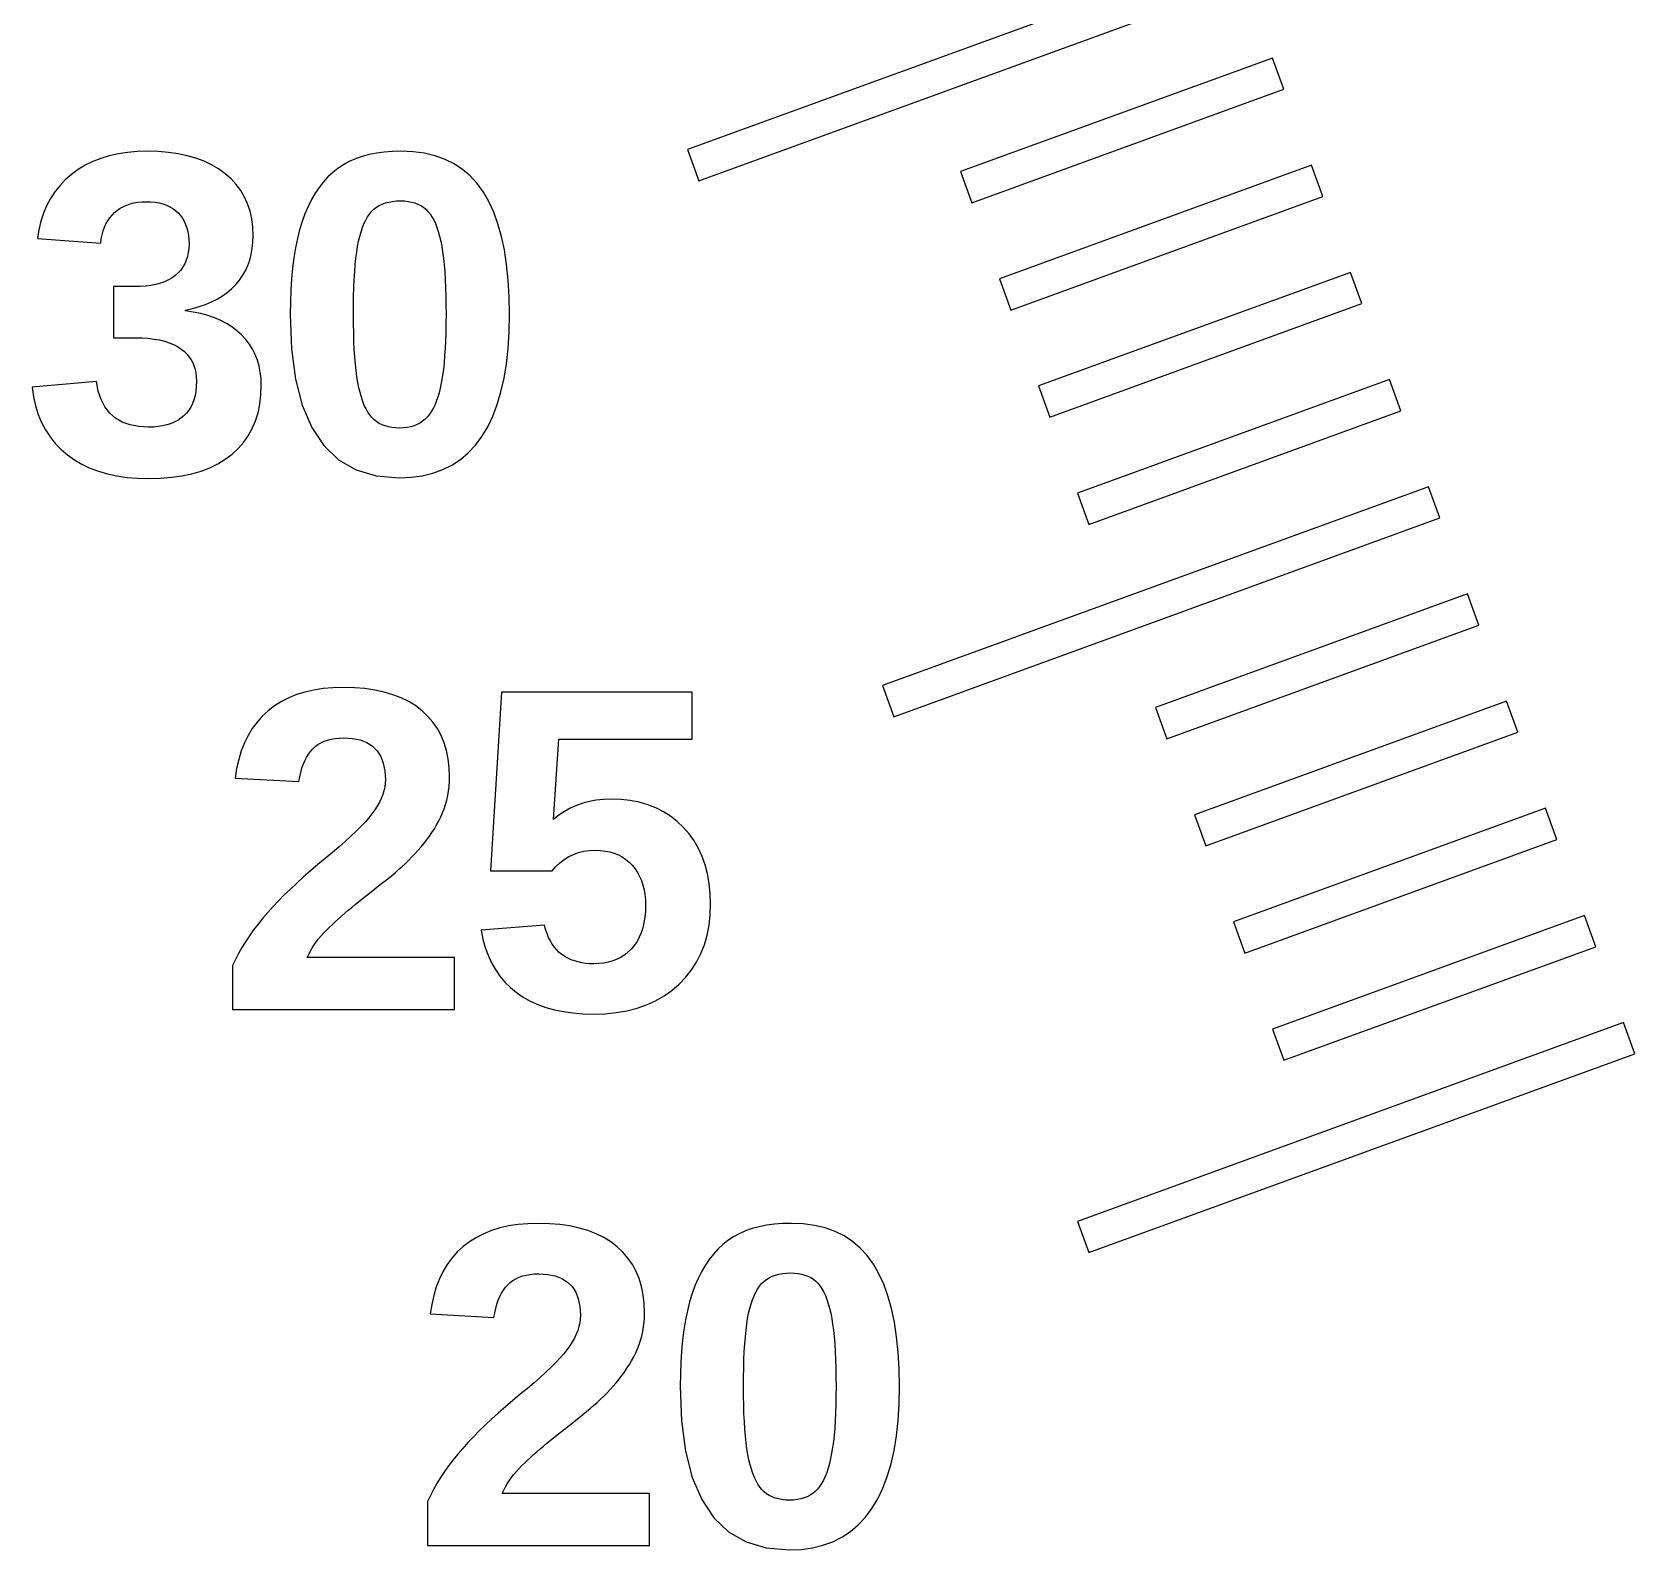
# Model space of a CAD drawing. Header units: metres. Extents: x 13 to 117, y 10 to 117.
# Drawn here: x 35.8 to 55.11, y 59.45 to 77.73 of the extents above; entities that cross this region are included whole.
import ezdxf

# ---------------------------------------------------------------- set-up
doc = ezdxf.new("R2010")
doc.units = ezdxf.units.M

msp = doc.modelspace()

# ---------------------------------------------------------------- linework, layer by layer
for p, q in [((50.2724, 78.7095), (43.6945, 76.3153)), ((43.8313, 75.9395), (50.4092, 78.3336)), ((50.7422, 77.4186), (46.9835, 76.0505)), ((50.879, 77.0427), (50.7422, 77.4186)), ((47.1203, 75.6746), (50.879, 77.0427)), ((36.9474, 76.2818), (36.8353, 76.2646)), ((37.0649, 76.2922), (36.9474, 76.2818)), ((37.1876, 76.2956), (37.0649, 76.2922)), ((37.3176, 76.2923), (37.1876, 76.2956)), ((37.4411, 76.2823), (37.3176, 76.2923)), ((37.5582, 76.2656), (37.4411, 76.2823)), ((39.9487, 76.2727), (39.8598, 76.2549)), ((40.0422, 76.2854), (39.9487, 76.2727)), ((40.1403, 76.2931), (40.0422, 76.2854)), ((40.2429, 76.2956), (40.1403, 76.2931)), ((40.3891, 76.2896), (40.2429, 76.2956)), ((40.5263, 76.2714), (40.3891, 76.2896)), ((40.6546, 76.2411), (40.5263, 76.2714)), ((43.6945, 76.3153), (43.8313, 75.9395)), ((36.4396, 76.1266), (36.3539, 76.0748)), ((36.5306, 76.1714), (36.4396, 76.1266)), ((36.6268, 76.2094), (36.5306, 76.1714)), ((36.7284, 76.2404), (36.6268, 76.2094)), ((36.8353, 76.2646), (36.7284, 76.2404)), ((37.6687, 76.2423), (37.5582, 76.2656)), ((37.7729, 76.2123), (37.6687, 76.2423)), ((37.8705, 76.1756), (37.7729, 76.2123)), ((37.9617, 76.1323), (37.8705, 76.1756)), ((38.0465, 76.0823), (37.9617, 76.1323)), ((38.1247, 76.0257), (38.0465, 76.0823)), ((39.4834, 76.0894), (39.4212, 76.0408)), ((39.5495, 76.1327), (39.4834, 76.0894)), ((39.6203, 76.1709), (39.5495, 76.1327)), ((39.6955, 76.204), (39.6203, 76.1709)), ((39.7754, 76.232), (39.6955, 76.204)), ((39.8598, 76.2549), (39.7754, 76.232)), ((40.7739, 76.1986), (40.6546, 76.2411)), ((40.8842, 76.1441), (40.7739, 76.1986)), ((40.9855, 76.0774), (40.8842, 76.1441)), ((41.0779, 75.9986), (40.9855, 76.0774)), ((51.2121, 76.1277), (47.4533, 74.7596)), ((51.3489, 75.7518), (51.2121, 76.1277)), ((36.1993, 75.9515), (36.1323, 75.8815)), ((36.2735, 76.0162), (36.1993, 75.9515)), ((36.3539, 76.0748), (36.2735, 76.0162)), ((38.1956, 75.9632), (38.1247, 76.0257)), ((38.2582, 75.8955), (38.1956, 75.9632)), ((38.3124, 75.8227), (38.2582, 75.8955)), ((39.3077, 75.9267), (39.2562, 75.8612)), ((39.3627, 75.9866), (39.3077, 75.9267)), ((39.4212, 76.0408), (39.3627, 75.9866)), ((41.1612, 75.9077), (41.0779, 75.9986)), ((41.2356, 75.8047), (41.1612, 75.9077)), ((46.9835, 76.0505), (47.1203, 75.6746)), ((36.0198, 75.7256), (35.9743, 75.6397)), ((36.0725, 75.8062), (36.0198, 75.7256)), ((36.1323, 75.8815), (36.0725, 75.8062)), ((38.3582, 75.7448), (38.3124, 75.8227)), ((38.3958, 75.6618), (38.3582, 75.7448)), ((39.1639, 75.7133), (39.1231, 75.6309)), ((39.2083, 75.7901), (39.1639, 75.7133)), ((39.2562, 75.8612), (39.2083, 75.7901)), ((40.0962, 75.6845), (40.1405, 75.6925)), ((40.1405, 75.6925), (40.1876, 75.6973)), ((40.1876, 75.6973), (40.2374, 75.6989)), ((40.2374, 75.6989), (40.2844, 75.6973)), ((40.2844, 75.6973), (40.3288, 75.6926)), ((40.3288, 75.6926), (40.3707, 75.6847)), ((41.3017, 75.6895), (41.2356, 75.8047)), ((47.5901, 74.3837), (51.3489, 75.7518)), ((35.9359, 75.5485), (35.9048, 75.452)), ((35.9743, 75.6397), (35.9359, 75.5485)), ((36.7345, 75.4946), (36.7622, 75.5275)), ((36.7622, 75.5275), (36.7929, 75.5578)), ((36.7929, 75.5578), (36.8263, 75.5851)), ((36.8263, 75.5851), (36.8619, 75.6093)), ((36.8619, 75.6093), (36.8998, 75.6302)), ((36.8998, 75.6302), (36.9399, 75.6478)), ((36.9399, 75.6478), (36.9822, 75.6623)), ((36.9822, 75.6623), (37.0268, 75.6735)), ((37.0268, 75.6735), (37.0736, 75.6816)), ((37.0736, 75.6816), (37.1227, 75.6864)), ((37.1227, 75.6864), (37.174, 75.688)), ((37.174, 75.688), (37.2286, 75.6864)), ((37.2286, 75.6864), (37.2802, 75.6814)), ((37.2802, 75.6814), (37.3288, 75.6731)), ((37.3288, 75.6731), (37.3744, 75.6615)), ((37.3744, 75.6615), (37.4171, 75.6466)), ((37.4171, 75.6466), (37.4567, 75.6283)), ((37.4567, 75.6283), (37.4934, 75.6068)), ((37.4934, 75.6068), (37.5271, 75.5819)), ((37.5271, 75.5819), (37.5579, 75.5537)), ((37.5579, 75.5537), (37.5855, 75.5226)), ((37.5855, 75.5226), (37.6098, 75.489)), ((38.425, 75.5736), (38.3958, 75.6618)), ((38.4458, 75.4803), (38.425, 75.5736)), ((39.0858, 75.5429), (39.0521, 75.4493)), ((39.1231, 75.6309), (39.0858, 75.5429)), ((39.8177, 75.466), (39.8398, 75.5047)), ((39.8398, 75.5047), (39.8635, 75.5394)), ((39.8635, 75.5394), (39.8889, 75.57)), ((39.8889, 75.57), (39.9165, 75.597)), ((39.9165, 75.597), (39.9469, 75.6209)), ((39.9469, 75.6209), (39.9801, 75.6416)), ((39.9801, 75.6416), (40.016, 75.6591)), ((40.016, 75.6591), (40.0547, 75.6734)), ((40.0547, 75.6734), (40.0962, 75.6845)), ((40.3707, 75.6847), (40.41, 75.6737)), ((40.41, 75.6737), (40.4467, 75.6595)), ((40.4467, 75.6595), (40.481, 75.6422)), ((40.481, 75.6422), (40.5126, 75.6217)), ((40.5126, 75.6217), (40.5418, 75.5981)), ((40.5418, 75.5981), (40.5684, 75.5714)), ((40.5684, 75.5714), (40.5929, 75.541)), ((40.5929, 75.541), (40.6159, 75.5065)), ((40.6159, 75.5065), (40.6374, 75.468)), ((41.36, 75.5621), (41.3017, 75.6895)), ((41.4104, 75.4225), (41.36, 75.5621)), ((35.8808, 75.3502), (35.8639, 75.2432)), ((35.9048, 75.452), (35.8808, 75.3502)), ((36.6418, 75.2896), (36.6543, 75.336)), ((36.6543, 75.336), (36.6698, 75.3797)), ((36.6698, 75.3797), (36.6883, 75.4206)), ((36.6883, 75.4206), (36.7099, 75.459)), ((36.7099, 75.459), (36.7345, 75.4946)), ((37.6098, 75.489), (37.631, 75.4529)), ((37.631, 75.4529), (37.6488, 75.4143)), ((37.6488, 75.4143), (37.6635, 75.3732)), ((37.6635, 75.3732), (37.6748, 75.3295)), ((37.6748, 75.3295), (37.6829, 75.2833)), ((38.4583, 75.3819), (38.4458, 75.4803)), ((38.4625, 75.2784), (38.4583, 75.3819)), ((39.0219, 75.3497), (38.9953, 75.2439)), ((39.0521, 75.4493), (39.0219, 75.3497)), ((39.7464, 75.2711), (39.7617, 75.3259)), ((39.7617, 75.3259), (39.7787, 75.3766)), ((39.7787, 75.3766), (39.7974, 75.4233)), ((39.7974, 75.4233), (39.8177, 75.466)), ((40.6374, 75.468), (40.6573, 75.4254)), ((40.6573, 75.4254), (40.6757, 75.3787)), ((40.6757, 75.3787), (40.6925, 75.3279)), ((40.6925, 75.3279), (40.7078, 75.273)), ((41.4532, 75.2707), (41.4104, 75.4225)), ((35.8639, 75.2432), (36.6261, 75.1889)), ((36.6261, 75.1889), (36.6325, 75.2406)), ((36.6325, 75.2406), (36.6418, 75.2896)), ((37.6874, 75.1295), (37.6813, 75.0783)), ((37.6829, 75.2833), (37.6878, 75.2347)), ((37.6894, 75.1835), (37.6874, 75.1295)), ((37.6878, 75.2347), (37.6894, 75.1835)), ((38.4391, 75.0539), (38.4521, 75.1256)), ((38.4521, 75.1256), (38.4599, 75.2004)), ((38.4599, 75.2004), (38.4625, 75.2784)), ((38.9722, 75.1319), (38.9527, 75.0137)), ((38.9953, 75.2439), (38.9722, 75.1319)), ((39.7102, 75.0818), (39.7207, 75.1496)), ((39.7207, 75.1496), (39.7327, 75.2124)), ((39.7327, 75.2124), (39.7464, 75.2711)), ((40.7078, 75.273), (40.7216, 75.214)), ((40.7216, 75.214), (40.7338, 75.1509)), ((40.7338, 75.1509), (40.7446, 75.0829)), ((41.4881, 75.1068), (41.4532, 75.2707)), ((37.6384, 74.9418), (37.6159, 74.902)), ((37.6567, 74.9844), (37.6384, 74.9418)), ((37.6711, 75.0299), (37.6567, 74.9844)), ((37.6813, 75.0783), (37.6711, 75.0299)), ((38.369, 74.8577), (38.3976, 74.92)), ((38.3976, 74.92), (38.4209, 74.9853)), ((38.4209, 74.9853), (38.4391, 75.0539)), ((38.9527, 75.0137), (38.9367, 74.8892)), ((39.686, 74.8435), (39.6928, 74.9288)), ((39.6928, 74.9288), (39.7009, 75.0083)), ((39.7009, 75.0083), (39.7102, 75.0818)), ((40.7446, 75.0829), (40.7542, 75.0091)), ((40.7542, 75.0091), (40.7624, 74.9294)), ((40.7624, 74.9294), (40.7694, 74.8439)), ((41.5153, 74.9306), (41.4881, 75.1068)), ((41.5347, 74.7423), (41.5153, 74.9306)), ((37.4424, 74.7466), (37.3955, 74.7251)), ((37.4852, 74.7715), (37.4424, 74.7466)), ((37.5239, 74.7997), (37.4852, 74.7715)), ((37.5587, 74.8309), (37.5239, 74.7997)), ((37.5893, 74.865), (37.5587, 74.8309)), ((37.6159, 74.902), (37.5893, 74.865)), ((38.2522, 74.6898), (38.2964, 74.7426)), ((38.2964, 74.7426), (38.3353, 74.7986)), ((38.3353, 74.7986), (38.369, 74.8577)), ((38.9243, 74.7585), (38.9154, 74.6216)), ((38.9367, 74.8892), (38.9243, 74.7585)), ((39.6761, 74.6553), (39.6804, 74.7523)), ((39.6804, 74.7523), (39.686, 74.8435)), ((40.7694, 74.8439), (40.7752, 74.7526)), ((40.7752, 74.7526), (40.7796, 74.6555)), ((41.5464, 74.5418), (41.5347, 74.7423)), ((47.4533, 74.7596), (47.5901, 74.3837)), ((51.6819, 74.8368), (47.9232, 73.4687)), ((51.8187, 74.4609), (51.6819, 74.8368)), ((37.0303, 74.6654), (36.7807, 74.6654)), ((36.7807, 74.6654), (36.7807, 74.0497)), ((37.1012, 74.6671), (37.0303, 74.6654)), ((37.1681, 74.6721), (37.1012, 74.6671)), ((37.231, 74.6803), (37.1681, 74.6721)), ((37.2899, 74.6919), (37.231, 74.6803)), ((37.3447, 74.7068), (37.2899, 74.6919)), ((37.3955, 74.7251), (37.3447, 74.7068)), ((38.0287, 74.5154), (38.0915, 74.5533)), ((38.0915, 74.5533), (38.1496, 74.595)), ((38.1496, 74.595), (38.2032, 74.6405)), ((38.2032, 74.6405), (38.2522, 74.6898)), ((38.9154, 74.6216), (38.9101, 74.4784)), ((39.6711, 74.4437), (39.673, 74.5524)), ((39.673, 74.5524), (39.6761, 74.6553)), ((40.7796, 74.6555), (40.7828, 74.5525)), ((40.7828, 74.5525), (40.7847, 74.4437)), ((41.5503, 74.3291), (41.5464, 74.5418)), ((37.646, 74.3833), (37.7318, 74.4021)), ((37.646, 74.3725), (37.646, 74.3833)), ((37.7412, 74.3587), (37.646, 74.3725)), ((37.7318, 74.4021), (37.8129, 74.4247)), ((37.8313, 74.3404), (37.7412, 74.3587)), ((37.8129, 74.4247), (37.8894, 74.4511)), ((37.9165, 74.3174), (37.8313, 74.3404)), ((37.8894, 74.4511), (37.9613, 74.4814)), ((37.9613, 74.4814), (38.0287, 74.5154)), ((38.9101, 74.4784), (38.9083, 74.3291)), ((39.6705, 74.3291), (39.6711, 74.4437)), ((40.7847, 74.4437), (40.7854, 74.3291)), ((48.06, 73.0928), (51.8187, 74.4609)), ((37.9967, 74.2899), (37.9165, 74.3174)), ((38.0719, 74.2578), (37.9967, 74.2899)), ((38.1421, 74.2211), (38.0719, 74.2578)), ((38.2073, 74.1799), (38.1421, 74.2211)), ((38.2675, 74.134), (38.2073, 74.1799)), ((38.9083, 74.3291), (38.9245, 73.9164)), ((39.6712, 74.2156), (39.6705, 74.3291)), ((39.6731, 74.1077), (39.6712, 74.2156)), ((40.7847, 74.219), (40.7827, 74.1141)), ((40.7854, 74.3291), (40.7847, 74.219)), ((41.5462, 74.1197), (41.5503, 74.3291)), ((36.7807, 74.0497), (37.0466, 74.0497)), ((37.0466, 74.0497), (37.1251, 74.048)), ((37.1251, 74.048), (37.1993, 74.043)), ((37.1993, 74.043), (37.269, 74.0346)), ((37.269, 74.0346), (37.3343, 74.0229)), ((37.3343, 74.0229), (37.3951, 74.0078)), ((37.3951, 74.0078), (37.4516, 73.9894)), ((37.4516, 73.9894), (37.5037, 73.9676)), ((37.5037, 73.9676), (37.5513, 73.9425)), ((38.3227, 74.0836), (38.2675, 74.134)), ((38.3726, 74.0292), (38.3227, 74.0836)), ((38.4165, 73.9716), (38.3726, 74.0292)), ((38.4546, 73.9107), (38.4165, 73.9716)), ((39.6764, 74.0055), (39.6731, 74.1077)), ((39.681, 73.909), (39.6764, 74.0055)), ((40.7795, 74.0144), (40.7749, 73.92)), ((40.7827, 74.1141), (40.7795, 74.0144)), ((41.5339, 73.9219), (41.5462, 74.1197)), ((37.5513, 73.9425), (37.5945, 73.914)), ((37.5945, 73.914), (37.6332, 73.8824)), ((37.6332, 73.8824), (37.6673, 73.8479)), ((37.6673, 73.8479), (37.6969, 73.8104)), ((37.6969, 73.8104), (37.722, 73.7699)), ((37.722, 73.7699), (37.7425, 73.7265)), ((38.4869, 73.8466), (38.4546, 73.9107)), ((38.5132, 73.7793), (38.4869, 73.8466)), ((38.5337, 73.7087), (38.5132, 73.7793)), ((38.9245, 73.9164), (38.9732, 73.5522)), ((39.6868, 73.8181), (39.681, 73.909)), ((39.694, 73.7329), (39.6868, 73.8181)), ((40.769, 73.8308), (40.7618, 73.7468)), ((40.7749, 73.92), (40.769, 73.8308)), ((41.5134, 73.7356), (41.5339, 73.9219)), ((37.7425, 73.7265), (37.7584, 73.6802)), ((37.7584, 73.6802), (37.7698, 73.6309)), ((37.7698, 73.6309), (37.7766, 73.5787)), ((37.7766, 73.5787), (37.7789, 73.5235)), ((38.5484, 73.6348), (38.5337, 73.7087)), ((38.5572, 73.5577), (38.5484, 73.6348)), ((39.7025, 73.6534), (39.694, 73.7329)), ((39.7123, 73.5795), (39.7025, 73.6534)), ((39.7234, 73.5112), (39.7123, 73.5795)), ((40.7435, 73.5945), (40.7324, 73.5262)), ((40.7533, 73.668), (40.7435, 73.5945)), ((40.7618, 73.7468), (40.7533, 73.668)), ((41.4846, 73.561), (41.5134, 73.7356)), ((36.5746, 73.5235), (35.7988, 73.4556)), ((35.7988, 73.4556), (35.8164, 73.34)), ((36.5968, 73.4079), (36.5746, 73.5235)), ((36.6308, 73.3059), (36.5968, 73.4079)), ((37.7714, 73.4064), (37.762, 73.3532)), ((37.777, 73.4632), (37.7714, 73.4064)), ((37.7789, 73.5235), (37.777, 73.4632)), ((38.5558, 73.361), (38.5601, 73.4774)), ((38.5601, 73.4774), (38.5572, 73.5577)), ((38.9732, 73.5522), (39.0542, 73.2365)), ((39.7359, 73.4479), (39.7234, 73.5112)), ((39.75, 73.3887), (39.7359, 73.4479)), ((39.7656, 73.3336), (39.75, 73.3887)), ((40.7057, 73.4027), (40.6899, 73.347)), ((40.7199, 73.4624), (40.7057, 73.4027)), ((40.7324, 73.5262), (40.7199, 73.4624)), ((41.4026, 73.2465), (41.4477, 73.3979)), ((41.4477, 73.3979), (41.4846, 73.561)), ((47.9232, 73.4687), (48.06, 73.0928)), ((52.1518, 73.5459), (48.393, 72.1778)), ((52.2886, 73.17), (52.1518, 73.5459)), ((35.8164, 73.34), (35.8414, 73.2305)), ((35.8414, 73.2305), (35.8738, 73.1273)), ((36.6768, 73.2176), (36.6308, 73.3059)), ((36.7345, 73.1428), (36.6768, 73.2176)), ((37.7114, 73.2148), (37.687, 73.1758)), ((37.732, 73.2574), (37.7114, 73.2148)), ((37.7489, 73.3035), (37.732, 73.2574)), ((37.762, 73.3532), (37.7489, 73.3035)), ((38.5209, 73.1464), (38.5427, 73.2507)), ((38.5427, 73.2507), (38.5558, 73.361)), ((39.0542, 73.2365), (39.1676, 72.9695)), ((39.7827, 73.2826), (39.7656, 73.3336)), ((39.8014, 73.2357), (39.7827, 73.2826)), ((39.8217, 73.193), (39.8014, 73.2357)), ((39.8434, 73.1544), (39.8217, 73.193)), ((40.633, 73.2037), (40.6108, 73.1639)), ((40.6536, 73.2475), (40.633, 73.2037)), ((40.6726, 73.2952), (40.6536, 73.2475)), ((40.6899, 73.347), (40.6726, 73.2952)), ((41.3493, 73.1066), (41.4026, 73.2465)), ((35.8738, 73.1273), (35.9137, 73.0302)), ((35.9137, 73.0302), (35.961, 72.9393)), ((36.8042, 73.0816), (36.7345, 73.1428)), ((36.8856, 73.034), (36.8042, 73.0816)), ((36.9789, 73), (36.8856, 73.034)), ((37.0841, 72.9796), (36.9789, 73)), ((37.3702, 72.9879), (37.3169, 72.9795)), ((37.4206, 72.9996), (37.3702, 72.9879)), ((37.4679, 73.0147), (37.4206, 72.9996)), ((37.5122, 73.0331), (37.4679, 73.0147)), ((37.5535, 73.0549), (37.5122, 73.0331)), ((37.5917, 73.08), (37.5535, 73.0549)), ((37.627, 73.1085), (37.5917, 73.08)), ((37.6589, 73.1404), (37.627, 73.1085)), ((37.687, 73.1758), (37.6589, 73.1404)), ((38.4513, 72.9559), (38.4904, 73.0482)), ((38.4904, 73.0482), (38.5209, 73.1464)), ((39.8667, 73.1198), (39.8434, 73.1544)), ((39.8916, 73.0894), (39.8667, 73.1198)), ((39.9185, 73.0627), (39.8916, 73.0894)), ((39.948, 73.0391), (39.9185, 73.0627)), ((39.9801, 73.0186), (39.948, 73.0391)), ((40.0147, 73.0013), (39.9801, 73.0186)), ((40.0519, 72.9871), (40.0147, 73.0013)), ((40.3999, 72.9885), (40.3603, 72.9769)), ((40.4371, 73.0034), (40.3999, 72.9885)), ((40.4719, 73.0216), (40.4371, 73.0034)), ((40.5042, 73.0432), (40.4719, 73.0216)), ((40.5341, 73.0681), (40.5042, 73.0432)), ((40.5616, 73.0962), (40.5341, 73.0681)), ((40.587, 73.1281), (40.5616, 73.0962)), ((40.6108, 73.1639), (40.587, 73.1281)), ((41.2878, 72.9783), (41.3493, 73.1066)), ((48.5298, 71.802), (52.2886, 73.17)), ((35.961, 72.9393), (36.0158, 72.8547)), ((36.0158, 72.8547), (36.078, 72.7762)), ((37.2012, 72.9729), (37.0841, 72.9796)), ((37.2605, 72.9745), (37.2012, 72.9729)), ((37.3169, 72.9795), (37.2605, 72.9745)), ((38.3468, 72.7896), (38.4034, 72.8698)), ((38.4034, 72.8698), (38.4513, 72.9559)), ((39.1676, 72.9695), (39.3135, 72.751)), ((40.0917, 72.9761), (40.0519, 72.9871)), ((40.1341, 72.9683), (40.0917, 72.9761)), ((40.179, 72.9635), (40.1341, 72.9683)), ((40.2266, 72.962), (40.179, 72.9635)), ((40.2736, 72.9636), (40.2266, 72.962)), ((40.3181, 72.9686), (40.2736, 72.9636)), ((40.3603, 72.9769), (40.3181, 72.9686)), ((41.1401, 72.7569), (41.218, 72.8616)), ((41.218, 72.8616), (41.2878, 72.9783)), ((36.078, 72.7762), (36.1476, 72.7039)), ((36.1476, 72.7039), (36.2247, 72.6378)), ((36.2247, 72.6378), (36.3085, 72.5783)), ((38.1254, 72.5858), (38.2075, 72.6473)), ((38.2075, 72.6473), (38.2815, 72.7154)), ((38.2815, 72.7154), (38.3468, 72.7896)), ((39.3135, 72.751), (39.4918, 72.581)), ((40.9595, 72.5843), (41.0539, 72.6644)), ((41.0539, 72.6644), (41.1401, 72.7569)), ((36.3085, 72.5783), (36.3987, 72.5258)), ((36.3987, 72.5258), (36.495, 72.4803)), ((36.495, 72.4803), (36.5976, 72.4418)), ((36.5976, 72.4418), (36.7064, 72.4104)), ((36.7064, 72.4104), (36.8214, 72.3858)), ((37.6047, 72.3869), (37.7236, 72.4122)), ((37.7236, 72.4122), (37.8351, 72.4448)), ((37.8351, 72.4448), (37.9393, 72.4846)), ((37.9393, 72.4846), (38.036, 72.5316)), ((38.036, 72.5316), (38.1254, 72.5858)), ((39.4918, 72.581), (39.7025, 72.4596)), ((39.7025, 72.4596), (39.9456, 72.3868)), ((40.5001, 72.3872), (40.6273, 72.418)), ((40.6273, 72.418), (40.7462, 72.4611)), ((40.7462, 72.4611), (40.857, 72.5166)), ((40.857, 72.5166), (40.9595, 72.5843)), ((36.8214, 72.3858), (36.9427, 72.3684)), ((36.9427, 72.3684), (37.0702, 72.3579)), ((37.0702, 72.3579), (37.2039, 72.3544)), ((37.2039, 72.3544), (37.3449, 72.358)), ((37.3449, 72.358), (37.4785, 72.3688)), ((37.4785, 72.3688), (37.6047, 72.3869)), ((39.9456, 72.3868), (40.2212, 72.3625)), ((40.2212, 72.3625), (40.3647, 72.3687)), ((40.3647, 72.3687), (40.5001, 72.3872)), ((52.6216, 72.255), (46.0438, 69.8609)), ((52.7584, 71.8792), (52.6216, 72.255)), ((48.393, 72.1778), (48.5298, 71.802)), ((46.1806, 69.485), (52.7584, 71.8792)), ((53.0915, 70.9641), (49.3327, 69.5961)), ((53.2283, 70.5883), (53.0915, 70.9641)), ((49.4695, 69.2202), (53.2283, 70.5883)), ((38.8913, 69.7132), (38.8026, 69.6684)), ((38.9858, 69.7512), (38.8913, 69.7132)), ((39.0863, 69.7822), (38.9858, 69.7512)), ((39.1928, 69.8064), (39.0863, 69.7822)), ((39.3051, 69.8236), (39.1928, 69.8064)), ((39.4234, 69.834), (39.3051, 69.8236)), ((39.5477, 69.8374), (39.4234, 69.834)), ((39.6815, 69.8339), (39.5477, 69.8374)), ((39.8083, 69.8235), (39.6815, 69.8339)), ((39.928, 69.8061), (39.8083, 69.8235)), ((40.0406, 69.7817), (39.928, 69.8061)), ((40.1461, 69.7503), (40.0406, 69.7817)), ((40.2445, 69.712), (40.1461, 69.7503)), ((40.3358, 69.6667), (40.2445, 69.712)), ((41.4528, 69.7804), (41.3199, 67.6295)), ((43.7504, 69.7804), (41.4528, 69.7804)), ((43.7504, 69.2135), (43.7504, 69.7804)), ((46.0438, 69.8609), (46.1806, 69.485)), ((38.6431, 69.558), (38.5725, 69.4928)), ((38.7199, 69.6167), (38.6431, 69.558)), ((38.8026, 69.6684), (38.7199, 69.6167)), ((40.42, 69.6145), (40.3358, 69.6667)), ((40.4971, 69.5553), (40.42, 69.6145)), ((40.5665, 69.4898), (40.4971, 69.5553)), ((49.3327, 69.5961), (49.4695, 69.2202)), ((53.5613, 69.6732), (49.8025, 68.3052)), ((53.6981, 69.2974), (53.5613, 69.6732)), ((38.4512, 69.3437), (38.4005, 69.2598)), ((38.5086, 69.4214), (38.4512, 69.3437)), ((38.5725, 69.4928), (38.5086, 69.4214)), ((40.6278, 69.4187), (40.5665, 69.4898)), ((40.6809, 69.3419), (40.6278, 69.4187)), ((40.7258, 69.2595), (40.6809, 69.3419)), ((38.3563, 69.1697), (38.3188, 69.0734)), ((38.4005, 69.2598), (38.3563, 69.1697)), ((39.1801, 69.0983), (39.2102, 69.1259)), ((39.2102, 69.1259), (39.2431, 69.1502)), ((39.2431, 69.1502), (39.2789, 69.1713)), ((39.2789, 69.1713), (39.3174, 69.1892)), ((39.3174, 69.1892), (39.3589, 69.2038)), ((39.3589, 69.2038), (39.4032, 69.2152)), ((39.4032, 69.2152), (39.4503, 69.2233)), ((39.4503, 69.2233), (39.5003, 69.2282)), ((39.5003, 69.2282), (39.5531, 69.2298)), ((39.5531, 69.2298), (39.6584, 69.2236)), ((39.6584, 69.2236), (39.7513, 69.2052)), ((39.7513, 69.2052), (39.8319, 69.1743)), ((39.8319, 69.1743), (39.9, 69.1312)), ((39.9, 69.1312), (39.9558, 69.0757)), ((40.7626, 69.1715), (40.7258, 69.2595)), ((40.7912, 69.0779), (40.7626, 69.1715)), ((42.0822, 68.2479), (42.1446, 69.2135)), ((42.1446, 69.2135), (43.7504, 69.2135)), ((49.9393, 67.9293), (53.6981, 69.2974)), ((38.2878, 68.9708), (38.2634, 68.862)), ((38.3188, 69.0734), (38.2878, 68.9708)), ((39.065, 68.9115), (39.0836, 68.9553)), ((39.0836, 68.9553), (39.1043, 68.9959)), ((39.1043, 68.9959), (39.1274, 69.0333)), ((39.1274, 69.0333), (39.1526, 69.0674)), ((39.1526, 69.0674), (39.1801, 69.0983)), ((39.9558, 69.0757), (39.9991, 69.008)), ((39.9991, 69.008), (40.0301, 68.9279)), ((40.8116, 68.9786), (40.7912, 69.0779)), ((40.8239, 68.8738), (40.8116, 68.9786)), ((38.2634, 68.862), (38.2457, 68.7469)), ((38.2457, 68.7469), (39.0133, 68.7036)), ((39.0133, 68.7036), (39.0229, 68.7604)), ((39.0229, 68.7604), (39.0347, 68.814)), ((39.0347, 68.814), (39.0487, 68.8644)), ((39.0487, 68.8644), (39.065, 68.9115)), ((40.0301, 68.9279), (40.0487, 68.8354)), ((40.0487, 68.8354), (40.0549, 68.7307)), ((40.828, 68.7632), (40.8239, 68.8738)), ((40.8267, 68.7042), (40.828, 68.7632)), ((40.023, 68.5482), (40.0051, 68.5021)), ((40.037, 68.5942), (40.023, 68.5482)), ((40.0469, 68.6399), (40.037, 68.5942)), ((40.0529, 68.6854), (40.0469, 68.6399)), ((40.0549, 68.7307), (40.0529, 68.6854)), ((40.8071, 68.5347), (40.8162, 68.59)), ((40.8162, 68.59), (40.8228, 68.6465)), ((40.8228, 68.6465), (40.8267, 68.7042)), ((39.9274, 68.3626), (39.8935, 68.3157)), ((39.9573, 68.4093), (39.9274, 68.3626)), ((39.9832, 68.4558), (39.9573, 68.4093)), ((40.0051, 68.5021), (39.9832, 68.4558)), ((40.7444, 68.3266), (40.764, 68.3767)), ((40.764, 68.3767), (40.781, 68.4281)), ((40.781, 68.4281), (40.7953, 68.4808)), ((40.7953, 68.4808), (40.8071, 68.5347)), ((42.282, 68.3835), (42.2119, 68.3443)), ((42.3554, 68.4166), (42.282, 68.3835)), ((42.4323, 68.4438), (42.3554, 68.4166)), ((42.5125, 68.4649), (42.4323, 68.4438)), ((42.5962, 68.4799), (42.5125, 68.4649)), ((42.6833, 68.489), (42.5962, 68.4799)), ((42.7738, 68.492), (42.6833, 68.489)), ((42.8923, 68.4878), (42.7738, 68.492)), ((43.0054, 68.4753), (42.8923, 68.4878)), ((43.113, 68.4543), (43.0054, 68.4753)), ((43.2153, 68.425), (43.113, 68.4543)), ((43.3122, 68.3874), (43.2153, 68.425)), ((43.4037, 68.3413), (43.3122, 68.3874)), ((54.0312, 68.3823), (50.2724, 67.0143)), ((54.168, 68.0065), (54.0312, 68.3823)), ((39.7592, 68.162), (39.7026, 68.1051)), ((39.8099, 68.216), (39.7592, 68.162)), ((39.8547, 68.2673), (39.8099, 68.216)), ((39.8935, 68.3157), (39.8547, 68.2673)), ((40.6451, 68.1368), (40.6722, 68.183)), ((40.6722, 68.183), (40.698, 68.2299)), ((40.698, 68.2299), (40.7222, 68.2777)), ((40.7222, 68.2777), (40.7444, 68.3266)), ((42.1453, 68.2991), (42.0822, 68.2479)), ((42.2119, 68.3443), (42.1453, 68.2991)), ((43.4898, 68.2869), (43.4037, 68.3413)), ((43.5705, 68.2241), (43.4898, 68.2869)), ((43.6459, 68.1529), (43.5705, 68.2241)), ((49.8025, 68.3052), (49.9393, 67.9293)), ((39.5716, 67.983), (39.4972, 67.9176)), ((39.6401, 68.0454), (39.5716, 67.983)), ((39.7026, 68.1051), (39.6401, 68.0454)), ((40.5215, 67.9607), (40.5546, 68.0034)), ((40.5546, 68.0034), (40.5862, 68.0471)), ((40.5862, 68.0471), (40.6164, 68.0915)), ((40.6164, 68.0915), (40.6451, 68.1368)), ((43.7145, 68.0746), (43.6459, 68.1529)), ((43.775, 67.9902), (43.7145, 68.0746)), ((43.8275, 67.8998), (43.775, 67.9902)), ((50.4092, 66.6384), (54.168, 68.0065)), ((39.3307, 67.7786), (39.2396, 67.7036)), ((39.4169, 67.8495), (39.3307, 67.7786)), ((39.4972, 67.9176), (39.4169, 67.8495)), ((40.3366, 67.7581), (40.3756, 67.7974)), ((40.3756, 67.7974), (40.4137, 67.8372)), ((40.4137, 67.8372), (40.4509, 67.8776)), ((40.4509, 67.8776), (40.487, 67.9187)), ((40.487, 67.9187), (40.5215, 67.9607)), ((42.2099, 67.7666), (42.2646, 67.8001)), ((42.2646, 67.8001), (42.3222, 67.8275)), ((42.3222, 67.8275), (42.3826, 67.8488)), ((42.3826, 67.8488), (42.4459, 67.8641)), ((42.4459, 67.8641), (42.5121, 67.8732)), ((42.5121, 67.8732), (42.5812, 67.8763)), ((42.5812, 67.8763), (42.6436, 67.874)), ((42.6436, 67.874), (42.7027, 67.8673)), ((42.7027, 67.8673), (42.7587, 67.8562)), ((42.7587, 67.8562), (42.8116, 67.8406)), ((42.8116, 67.8406), (42.8613, 67.8206)), ((42.8613, 67.8206), (42.9079, 67.7961)), ((42.9079, 67.7961), (42.9514, 67.7671)), ((43.8719, 67.8033), (43.8275, 67.8998)), ((43.9082, 67.7009), (43.8719, 67.8033)), ((39.152, 67.6293), (39.068, 67.5556)), ((39.2396, 67.7036), (39.152, 67.6293)), ((40.1278, 67.5703), (40.1714, 67.6068)), ((40.1714, 67.6068), (40.214, 67.6438)), ((40.214, 67.6438), (40.2558, 67.6813)), ((40.2558, 67.6813), (40.2966, 67.7194)), ((40.2966, 67.7194), (40.3366, 67.7581)), ((41.3199, 67.6295), (42.0632, 67.6295)), ((42.0632, 67.6295), (42.1092, 67.6813)), ((42.1092, 67.6813), (42.1581, 67.727)), ((42.1581, 67.727), (42.2099, 67.7666)), ((42.9514, 67.7671), (42.9916, 67.7337)), ((42.9916, 67.7337), (43.0288, 67.6959)), ((43.0288, 67.6959), (43.0624, 67.6543)), ((43.0624, 67.6543), (43.092, 67.6098)), ((43.092, 67.6098), (43.1177, 67.5622)), ((43.9364, 67.5924), (43.9082, 67.7009)), ((43.9566, 67.4778), (43.9364, 67.5924)), ((38.9105, 67.4103), (38.837, 67.3386)), ((38.9875, 67.4826), (38.9105, 67.4103)), ((39.068, 67.5556), (38.9875, 67.4826)), ((39.8626, 67.3592), (39.9942, 67.4638)), ((39.9942, 67.4638), (40.0834, 67.5345)), ((40.0834, 67.5345), (40.1278, 67.5703)), ((43.1177, 67.5622), (43.1394, 67.5117)), ((43.1394, 67.5117), (43.1572, 67.4582)), ((43.1572, 67.4582), (43.1711, 67.4017)), ((43.1711, 67.4017), (43.1809, 67.3423)), ((43.9687, 67.3573), (43.9566, 67.4778)), ((38.7006, 67.1973), (38.6376, 67.1276)), ((38.767, 67.2676), (38.7006, 67.1973)), ((38.837, 67.3386), (38.767, 67.2676)), ((39.6497, 67.1888), (39.6914, 67.2225)), ((39.6914, 67.2225), (39.7764, 67.2905)), ((39.7764, 67.2905), (39.8626, 67.3592)), ((43.1809, 67.3423), (43.1869, 67.2798)), ((43.1888, 67.2144), (43.1867, 67.1405)), ((43.1869, 67.2798), (43.1888, 67.2144)), ((43.9681, 67.0988), (43.9727, 67.2307)), ((43.9727, 67.2307), (43.9687, 67.3573)), ((38.578, 67.0581), (38.5215, 66.9882)), ((38.6376, 67.1276), (38.578, 67.0581)), ((39.4166, 66.9846), (39.4533, 67.0188)), ((39.4533, 67.0188), (39.4909, 67.0529)), ((39.4909, 67.0529), (39.5293, 67.087)), ((39.5293, 67.087), (39.5686, 67.121)), ((39.5686, 67.121), (39.6087, 67.1549)), ((39.6087, 67.1549), (39.6497, 67.1888)), ((43.17, 67.0044), (43.1553, 66.9422)), ((43.1805, 67.0704), (43.17, 67.0044)), ((43.1867, 67.1405), (43.1805, 67.0704)), ((43.9541, 66.9729), (43.9681, 67.0988)), ((50.2724, 67.0143), (50.4092, 66.6384)), ((54.501, 67.0914), (50.7422, 65.7234)), ((54.6378, 66.7156), (54.501, 67.0914)), ((38.4178, 66.8471), (38.3707, 66.776)), ((38.4681, 66.9179), (38.4178, 66.8471)), ((38.5215, 66.9882), (38.4681, 66.9179)), ((39.2228, 66.7744), (39.2505, 66.8106)), ((39.2505, 66.8106), (39.2802, 66.8463)), ((39.2802, 66.8463), (39.3119, 66.8815)), ((39.3119, 66.8815), (39.3456, 66.9161)), ((39.3456, 66.9161), (39.3807, 66.9504)), ((39.3807, 66.9504), (39.4166, 66.9846)), ((41.9709, 66.9758), (41.2087, 66.9134)), ((41.2087, 66.9134), (41.2301, 66.8071)), ((41.9853, 66.9231), (41.9709, 66.9758)), ((42.002, 66.8738), (41.9853, 66.9231)), ((42.021, 66.8278), (42.002, 66.8738)), ((42.0422, 66.785), (42.021, 66.8278)), ((43.1135, 66.8299), (43.0863, 66.7796)), ((43.1365, 66.8841), (43.1135, 66.8299)), ((43.1553, 66.9422), (43.1365, 66.8841)), ((43.898, 66.7397), (43.9307, 66.8532)), ((43.9307, 66.8532), (43.9541, 66.9729)), ((38.2857, 66.6325), (38.2478, 66.5602)), ((38.3266, 66.7045), (38.2857, 66.6325)), ((38.3707, 66.776), (38.3266, 66.7045)), ((39.1136, 66.5852), (39.1315, 66.6241)), ((39.1315, 66.6241), (39.1514, 66.6624)), ((39.1514, 66.6624), (39.1732, 66.7003)), ((39.1732, 66.7003), (39.197, 66.7376)), ((39.197, 66.7376), (39.2228, 66.7744)), ((41.2301, 66.8071), (41.2579, 66.7066)), ((41.2579, 66.7066), (41.2923, 66.6118)), ((42.0657, 66.7455), (42.0422, 66.785)), ((42.0915, 66.7093), (42.0657, 66.7455)), ((42.1195, 66.6764), (42.0915, 66.7093)), ((42.1498, 66.6468), (42.1195, 66.6764)), ((42.1825, 66.6204), (42.1498, 66.6468)), ((42.2172, 66.5971), (42.1825, 66.6204)), ((42.9383, 66.6191), (42.8935, 66.59)), ((42.9802, 66.6528), (42.9383, 66.6191)), ((43.0193, 66.6909), (42.9802, 66.6528)), ((43.0549, 66.7333), (43.0193, 66.6909)), ((43.0863, 66.7796), (43.0549, 66.7333)), ((43.8046, 66.5309), (43.8559, 66.6322)), ((43.8559, 66.6322), (43.898, 66.7397)), ((50.879, 65.3475), (54.6378, 66.7156)), ((38.2132, 66.4875), (38.2131, 65.9586)), ((38.2478, 66.5602), (38.2132, 66.4875)), ((40.8877, 66.5852), (39.1136, 66.5852)), ((40.8877, 65.9586), (40.8877, 66.5852)), ((41.2923, 66.6118), (41.3333, 66.5228)), ((41.3333, 66.5228), (41.3808, 66.4394)), ((41.3808, 66.4394), (41.4348, 66.3618)), ((42.2539, 66.5764), (42.2172, 66.5971)), ((42.2925, 66.5586), (42.2539, 66.5764)), ((42.3331, 66.5435), (42.2925, 66.5586)), ((42.3755, 66.5312), (42.3331, 66.5435)), ((42.42, 66.5215), (42.3755, 66.5312)), ((42.4664, 66.5147), (42.42, 66.5215)), ((42.5147, 66.5106), (42.4664, 66.5147)), ((42.565, 66.5092), (42.5147, 66.5106)), ((42.6268, 66.5114), (42.565, 66.5092)), ((42.6858, 66.5182), (42.6268, 66.5114)), ((42.742, 66.5294), (42.6858, 66.5182)), ((42.7954, 66.5451), (42.742, 66.5294)), ((42.8459, 66.5653), (42.7954, 66.5451)), ((42.8935, 66.59), (42.8459, 66.5653)), ((43.6738, 66.3466), (43.7439, 66.4357)), ((43.7439, 66.4357), (43.8046, 66.5309)), ((41.4348, 66.3618), (41.4953, 66.2899)), ((41.4953, 66.2899), (41.5623, 66.2238)), ((43.5068, 66.1883), (43.5943, 66.2637)), ((43.5943, 66.2637), (43.6738, 66.3466)), ((41.5623, 66.2238), (41.636, 66.1633)), ((41.636, 66.1633), (41.7156, 66.109)), ((41.7156, 66.109), (41.801, 66.061)), ((41.801, 66.061), (41.892, 66.0194)), ((43.2025, 66.0152), (43.3109, 66.0641)), ((43.3109, 66.0641), (43.4123, 66.1217)), ((43.4123, 66.1217), (43.5068, 66.1883)), ((38.2131, 65.9586), (40.8877, 65.9586)), ((41.892, 66.0194), (41.9886, 65.9843)), ((41.9886, 65.9843), (42.0909, 65.9555)), ((42.0909, 65.9555), (42.1989, 65.9331)), ((42.1989, 65.9331), (42.3126, 65.9171)), ((42.3126, 65.9171), (42.4319, 65.9075)), ((42.4319, 65.9075), (42.5568, 65.9043)), ((42.5568, 65.9043), (42.6998, 65.9087)), ((42.6998, 65.9087), (42.8359, 65.9221)), ((42.8359, 65.9221), (42.9651, 65.9442)), ((42.9651, 65.9442), (43.0873, 65.9753)), ((43.0873, 65.9753), (43.2025, 66.0152)), ((54.9709, 65.8006), (48.393, 63.4064)), ((50.7422, 65.7234), (50.879, 65.3475)), ((55.1077, 65.4247), (54.9709, 65.8006)), ((48.5298, 63.0305), (55.1077, 65.4247)), ((41.542, 63.3519), (41.4356, 63.3277)), ((41.6544, 63.3691), (41.542, 63.3519)), ((41.7727, 63.3795), (41.6544, 63.3691)), ((41.8969, 63.3829), (41.7727, 63.3795)), ((42.0308, 63.3795), (41.8969, 63.3829)), ((42.1576, 63.369), (42.0308, 63.3795)), ((42.2773, 63.3516), (42.1576, 63.369)), ((42.3898, 63.3272), (42.2773, 63.3516)), ((44.5582, 63.3422), (44.4738, 63.3193)), ((44.6472, 63.36), (44.5582, 63.3422)), ((44.7407, 63.3728), (44.6472, 63.36)), ((44.8387, 63.3804), (44.7407, 63.3728)), ((44.9414, 63.3829), (44.8387, 63.3804)), ((45.0876, 63.3769), (44.9414, 63.3829)), ((45.2248, 63.3587), (45.0876, 63.3769)), ((45.353, 63.3284), (45.2248, 63.3587)), ((48.393, 63.4064), (48.5298, 63.0305)), ((41.0691, 63.1622), (40.9923, 63.1035)), ((41.1518, 63.2139), (41.0691, 63.1622)), ((41.2405, 63.2588), (41.1518, 63.2139)), ((41.3351, 63.2967), (41.2405, 63.2588)), ((41.4356, 63.3277), (41.3351, 63.2967)), ((42.4953, 63.2959), (42.3898, 63.3272)), ((42.5937, 63.2576), (42.4953, 63.2959)), ((42.685, 63.2123), (42.5937, 63.2576)), ((42.7692, 63.16), (42.685, 63.2123)), ((42.8463, 63.1008), (42.7692, 63.16)), ((44.1818, 63.1768), (44.1197, 63.1282)), ((44.248, 63.2201), (44.1818, 63.1768)), ((44.3187, 63.2582), (44.248, 63.2201)), ((44.394, 63.2913), (44.3187, 63.2582)), ((44.4738, 63.3193), (44.394, 63.2913)), ((45.4723, 63.286), (45.353, 63.3284)), ((45.5826, 63.2314), (45.4723, 63.286)), ((45.684, 63.1647), (45.5826, 63.2314)), ((45.7763, 63.0859), (45.684, 63.1647)), ((40.8578, 62.9669), (40.8005, 62.8893)), ((40.9218, 63.0383), (40.8578, 62.9669)), ((40.9923, 63.1035), (40.9218, 63.0383)), ((42.9157, 63.0353), (42.8463, 63.1008)), ((42.977, 62.9642), (42.9157, 63.0353)), ((43.0301, 62.8875), (42.977, 62.9642)), ((43.9547, 62.9485), (43.9067, 62.8774)), ((44.0061, 63.014), (43.9547, 62.9485)), ((44.0611, 63.0739), (44.0061, 63.014)), ((44.1197, 63.1282), (44.0611, 63.0739)), ((45.8597, 62.995), (45.7763, 63.0859)), ((45.9341, 62.892), (45.8597, 62.995)), ((40.7497, 62.8054), (40.7056, 62.7153)), ((40.8005, 62.8893), (40.7497, 62.8054)), ((41.7081, 62.7494), (41.7524, 62.7607)), ((41.7524, 62.7607), (41.7995, 62.7688)), ((41.7995, 62.7688), (41.8495, 62.7737)), ((41.8495, 62.7737), (41.9023, 62.7753)), ((41.9023, 62.7753), (42.0076, 62.7692)), ((42.0076, 62.7692), (42.1006, 62.7507)), ((43.0751, 62.8051), (43.0301, 62.8875)), ((43.1118, 62.7171), (43.0751, 62.8051)), ((43.8624, 62.8006), (43.8215, 62.7183)), ((43.9067, 62.8774), (43.8624, 62.8006)), ((44.7145, 62.7464), (44.7532, 62.7607)), ((44.7532, 62.7607), (44.7947, 62.7719)), ((44.7947, 62.7719), (44.839, 62.7798)), ((44.839, 62.7798), (44.8861, 62.7846)), ((44.8861, 62.7846), (44.9359, 62.7862)), ((44.9359, 62.7862), (44.9828, 62.7846)), ((44.9828, 62.7846), (45.0273, 62.7799)), ((45.0273, 62.7799), (45.0691, 62.772)), ((45.0691, 62.772), (45.1084, 62.761)), ((45.1084, 62.761), (45.1452, 62.7468)), ((46.0001, 62.7768), (45.9341, 62.892)), ((46.0584, 62.6494), (46.0001, 62.7768)), ((40.668, 62.6189), (40.637, 62.5163)), ((40.7056, 62.7153), (40.668, 62.6189)), ((41.4536, 62.5415), (41.4766, 62.5788)), ((41.4766, 62.5788), (41.5019, 62.6129)), ((41.5019, 62.6129), (41.5294, 62.6438)), ((41.5294, 62.6438), (41.5594, 62.6714)), ((41.5594, 62.6714), (41.5923, 62.6958)), ((41.5923, 62.6958), (41.6281, 62.7169)), ((41.6281, 62.7169), (41.6667, 62.7347)), ((41.6667, 62.7347), (41.7081, 62.7494)), ((42.1006, 62.7507), (42.1811, 62.7199)), ((42.1811, 62.7199), (42.2493, 62.6767)), ((42.2493, 62.6767), (42.305, 62.6213)), ((42.305, 62.6213), (42.3484, 62.5535)), ((43.1404, 62.6234), (43.1118, 62.7171)), ((43.1609, 62.5242), (43.1404, 62.6234)), ((43.7843, 62.6302), (43.7505, 62.5366)), ((43.8215, 62.7183), (43.7843, 62.6302)), ((44.5162, 62.5534), (44.5382, 62.592)), ((44.5382, 62.592), (44.562, 62.6267)), ((44.562, 62.6267), (44.5874, 62.6573)), ((44.5874, 62.6573), (44.615, 62.6844)), ((44.615, 62.6844), (44.6453, 62.7082)), ((44.6453, 62.7082), (44.6785, 62.7289)), ((44.6785, 62.7289), (44.7145, 62.7464)), ((45.1452, 62.7468), (45.1794, 62.7295)), ((45.1794, 62.7295), (45.2111, 62.7091)), ((45.2111, 62.7091), (45.2402, 62.6855)), ((45.2402, 62.6855), (45.2668, 62.6587)), ((45.2668, 62.6587), (45.2914, 62.6283)), ((45.2914, 62.6283), (45.3144, 62.5939)), ((45.3144, 62.5939), (45.3358, 62.5553)), ((46.1089, 62.5098), (46.0584, 62.6494)), ((40.6127, 62.4075), (40.5949, 62.2925)), ((40.637, 62.5163), (40.6127, 62.4075)), ((41.3839, 62.3595), (41.398, 62.4099)), ((41.398, 62.4099), (41.4143, 62.457)), ((41.4143, 62.457), (41.4328, 62.5009)), ((41.4328, 62.5009), (41.4536, 62.5415)), ((42.3484, 62.5535), (42.3794, 62.4734)), ((42.3794, 62.4734), (42.3979, 62.381)), ((42.3979, 62.381), (42.4041, 62.2762)), ((43.1731, 62.4193), (43.1609, 62.5242)), ((43.1772, 62.3088), (43.1731, 62.4193)), ((43.7204, 62.4371), (43.6937, 62.3313)), ((43.7505, 62.5366), (43.7204, 62.4371)), ((44.4448, 62.3585), (44.4601, 62.4132)), ((44.4601, 62.4132), (44.4772, 62.4639)), ((44.4772, 62.4639), (44.4958, 62.5107)), ((44.4958, 62.5107), (44.5162, 62.5534)), ((45.3358, 62.5553), (45.3558, 62.5127)), ((45.3558, 62.5127), (45.3741, 62.466)), ((45.3741, 62.466), (45.391, 62.4152)), ((45.391, 62.4152), (45.4063, 62.3603)), ((46.1516, 62.3581), (46.1089, 62.5098)), ((40.5949, 62.2925), (41.3625, 62.2491)), ((41.3625, 62.2491), (41.3721, 62.3059)), ((41.3721, 62.3059), (41.3839, 62.3595)), ((42.3962, 62.1854), (42.3862, 62.1397)), ((42.4021, 62.2309), (42.3962, 62.1854)), ((42.4041, 62.2762), (42.4021, 62.2309)), ((43.1655, 62.1355), (43.172, 62.192)), ((43.172, 62.192), (43.1759, 62.2497)), ((43.1759, 62.2497), (43.1772, 62.3088)), ((43.6707, 62.2193), (43.6512, 62.101)), ((43.6937, 62.3313), (43.6707, 62.2193)), ((44.4086, 62.1692), (44.4191, 62.2369)), ((44.4191, 62.2369), (44.4311, 62.2997)), ((44.4311, 62.2997), (44.4448, 62.3585)), ((45.4063, 62.3603), (45.4201, 62.3013)), ((45.4201, 62.3013), (45.4323, 62.2383)), ((45.4323, 62.2383), (45.4431, 62.1702)), ((46.1866, 62.1941), (46.1516, 62.3581)), ((46.2138, 62.018), (46.1866, 62.1941)), ((42.3324, 62.0014), (42.3065, 61.9548)), ((42.3543, 62.0477), (42.3324, 62.0014)), ((42.3723, 62.0938), (42.3543, 62.0477)), ((42.3862, 62.1397), (42.3723, 62.0938)), ((43.1302, 61.9736), (43.1446, 62.0263)), ((43.1446, 62.0263), (43.1563, 62.0803)), ((43.1563, 62.0803), (43.1655, 62.1355)), ((43.6512, 62.101), (43.6352, 61.9765)), ((44.3845, 61.9308), (44.3913, 62.0161)), ((44.3913, 62.0161), (44.3993, 62.0956)), ((44.3993, 62.0956), (44.4086, 62.1692)), ((45.4431, 62.1702), (45.4526, 62.0964)), ((45.4526, 62.0964), (45.4609, 62.0168)), ((45.4609, 62.0168), (45.4679, 61.9313)), ((46.2332, 61.8296), (46.2138, 62.018)), ((42.2039, 61.8128), (42.1592, 61.7616)), ((42.2427, 61.8612), (42.2039, 61.8128)), ((42.2766, 61.9081), (42.2427, 61.8612)), ((42.3065, 61.9548), (42.2766, 61.9081)), ((43.0472, 61.7755), (43.0714, 61.8233)), ((43.0714, 61.8233), (43.0936, 61.8721)), ((43.0936, 61.8721), (43.1132, 61.9222)), ((43.1132, 61.9222), (43.1302, 61.9736)), ((43.6228, 61.8458), (43.6139, 61.7089)), ((43.6352, 61.9765), (43.6228, 61.8458)), ((44.3746, 61.7426), (44.3789, 61.8396)), ((44.3789, 61.8396), (44.3845, 61.9308)), ((45.4679, 61.9313), (45.4736, 61.8399)), ((45.4736, 61.8399), (45.4781, 61.7428)), ((46.2449, 61.6291), (46.2332, 61.8296)), ((42.0519, 61.6507), (41.9893, 61.591)), ((42.1085, 61.7075), (42.0519, 61.6507)), ((42.1592, 61.7616), (42.1085, 61.7075)), ((42.9355, 61.5926), (42.9656, 61.6371)), ((42.9656, 61.6371), (42.9943, 61.6824)), ((42.9943, 61.6824), (43.0215, 61.7285)), ((43.0215, 61.7285), (43.0472, 61.7755)), ((43.6139, 61.7089), (43.6086, 61.5658)), ((44.3696, 61.531), (44.3715, 61.6398)), ((44.3715, 61.6398), (44.3746, 61.7426)), ((45.4781, 61.7428), (45.4813, 61.6398)), ((45.4813, 61.6398), (45.4832, 61.531)), ((46.2487, 61.4164), (46.2449, 61.6291)), ((41.8465, 61.4632), (41.7662, 61.3951)), ((41.9209, 61.5285), (41.8465, 61.4632)), ((41.9893, 61.591), (41.9209, 61.5285)), ((42.763, 61.3828), (42.8002, 61.4231)), ((42.8002, 61.4231), (42.8362, 61.4642)), ((42.8362, 61.4642), (42.8708, 61.5062)), ((42.8708, 61.5062), (42.9039, 61.549)), ((42.9039, 61.549), (42.9355, 61.5926)), ((43.6086, 61.5658), (43.6068, 61.4164)), ((43.6068, 61.4164), (43.623, 61.0037)), ((44.369, 61.4164), (44.3696, 61.531)), ((44.3696, 61.3029), (44.369, 61.4164)), ((45.4832, 61.531), (45.4838, 61.4164)), ((45.4838, 61.4164), (45.4832, 61.3063)), ((46.2446, 61.207), (46.2487, 61.4164)), ((41.5888, 61.2491), (41.5013, 61.1748)), ((41.6799, 61.3242), (41.5888, 61.2491)), ((41.7662, 61.3951), (41.6799, 61.3242)), ((42.5633, 61.1893), (42.605, 61.2268)), ((42.605, 61.2268), (42.6458, 61.265)), ((42.6458, 61.265), (42.6858, 61.3037)), ((42.6858, 61.3037), (42.7248, 61.3429)), ((42.7248, 61.3429), (42.763, 61.3828)), ((44.3716, 61.1951), (44.3696, 61.3029)), ((45.4832, 61.3063), (45.4812, 61.2014)), ((41.3367, 61.0281), (41.2597, 60.9558)), ((41.4172, 61.1011), (41.3367, 61.0281)), ((41.5013, 61.1748), (41.4172, 61.1011)), ((42.3434, 61.0093), (42.4326, 61.08)), ((42.4326, 61.08), (42.4771, 61.1159)), ((42.4771, 61.1159), (42.5206, 61.1523)), ((42.5206, 61.1523), (42.5633, 61.1893)), ((44.3749, 61.0929), (44.3716, 61.1951)), ((44.3794, 60.9963), (44.3749, 61.0929)), ((45.4779, 61.1018), (45.4734, 61.0073)), ((45.4812, 61.2014), (45.4779, 61.1018)), ((46.2323, 61.0092), (46.2446, 61.207)), ((41.1862, 60.8841), (41.1163, 60.8131)), ((41.2597, 60.9558), (41.1862, 60.8841)), ((42.0406, 60.7681), (42.1256, 60.836)), ((42.1256, 60.836), (42.2118, 60.9047)), ((42.2118, 60.9047), (42.3434, 61.0093)), ((43.623, 61.0037), (43.6716, 60.6395)), ((44.3853, 60.9055), (44.3794, 60.9963)), ((44.3925, 60.8203), (44.3853, 60.9055)), ((45.4603, 60.8341), (45.4518, 60.7554)), ((45.4675, 60.9181), (45.4603, 60.8341)), ((45.4734, 61.0073), (45.4675, 60.9181)), ((46.2118, 60.823), (46.2323, 61.0092)), ((40.9868, 60.6732), (40.9272, 60.6036)), ((41.0498, 60.7428), (40.9868, 60.6732)), ((41.1163, 60.8131), (41.0498, 60.7428)), ((41.8402, 60.5985), (41.8786, 60.6325)), ((41.8786, 60.6325), (41.9178, 60.6665)), ((41.9178, 60.6665), (41.9579, 60.7005)), ((41.9579, 60.7005), (41.9989, 60.7343)), ((41.9989, 60.7343), (42.0406, 60.7681)), ((43.6716, 60.6395), (43.7527, 60.3239)), ((44.401, 60.7407), (44.3925, 60.8203)), ((44.4108, 60.6668), (44.401, 60.7407)), ((44.4219, 60.5986), (44.4108, 60.6668)), ((45.442, 60.6818), (45.4309, 60.6135)), ((45.4518, 60.7554), (45.442, 60.6818)), ((46.1462, 60.4853), (46.1831, 60.6483)), ((46.1831, 60.6483), (46.2118, 60.823)), ((40.8173, 60.4634), (40.767, 60.3927)), ((40.8707, 60.5337), (40.8173, 60.4634)), ((40.9272, 60.6036), (40.8707, 60.5337)), ((41.6611, 60.427), (41.6948, 60.4616)), ((41.6948, 60.4616), (41.7299, 60.4959)), ((41.7299, 60.4959), (41.7658, 60.5302)), ((41.7658, 60.5302), (41.8026, 60.5644)), ((41.8026, 60.5644), (41.8402, 60.5985)), ((44.4344, 60.5352), (44.4219, 60.5986)), ((44.4485, 60.476), (44.4344, 60.5352)), ((44.4641, 60.4209), (44.4485, 60.476)), ((45.4042, 60.4901), (45.3884, 60.4343)), ((45.4184, 60.5498), (45.4042, 60.4901)), ((45.4309, 60.6135), (45.4184, 60.5498)), ((46.1011, 60.3338), (46.1462, 60.4853)), ((40.6758, 60.25), (40.6349, 60.1781)), ((40.7199, 60.3215), (40.6758, 60.25)), ((40.767, 60.3927), (40.7199, 60.3215)), ((41.5006, 60.208), (41.5224, 60.2458)), ((41.5224, 60.2458), (41.5462, 60.2831)), ((41.5462, 60.2831), (41.572, 60.3199)), ((41.572, 60.3199), (41.5997, 60.3561)), ((41.5997, 60.3561), (41.6294, 60.3918)), ((41.6294, 60.3918), (41.6611, 60.427)), ((43.7527, 60.3239), (43.8661, 60.0568)), ((44.4812, 60.3699), (44.4641, 60.4209)), ((44.4999, 60.3231), (44.4812, 60.3699)), ((44.5201, 60.2803), (44.4999, 60.3231)), ((44.5419, 60.2417), (44.5201, 60.2803)), ((45.3092, 60.2512), (45.2854, 60.2154)), ((45.3314, 60.291), (45.3092, 60.2512)), ((45.352, 60.3348), (45.3314, 60.291)), ((45.371, 60.3826), (45.352, 60.3348)), ((45.3884, 60.4343), (45.371, 60.3826)), ((46.0477, 60.1939), (46.1011, 60.3338)), ((40.5971, 60.1057), (40.5624, 60.033)), ((40.6349, 60.1781), (40.5971, 60.1057)), ((41.4629, 60.1307), (41.4808, 60.1696)), ((43.2369, 60.1307), (41.4629, 60.1307)), ((41.4808, 60.1696), (41.5006, 60.208)), ((43.2369, 59.5041), (43.2369, 60.1307)), ((43.8661, 60.0568), (44.012, 59.8383)), ((44.5652, 60.2072), (44.5419, 60.2417)), ((44.5901, 60.1768), (44.5652, 60.2072)), ((44.617, 60.15), (44.5901, 60.1768)), ((44.6465, 60.1264), (44.617, 60.15)), ((44.6785, 60.1059), (44.6465, 60.1264)), ((44.7132, 60.0886), (44.6785, 60.1059)), ((44.7504, 60.0745), (44.7132, 60.0886)), ((44.7902, 60.0635), (44.7504, 60.0745)), ((44.8326, 60.0556), (44.7902, 60.0635)), ((44.8775, 60.0509), (44.8326, 60.0556)), ((44.9251, 60.0493), (44.8775, 60.0509)), ((44.9721, 60.0509), (44.9251, 60.0493)), ((45.0166, 60.0559), (44.9721, 60.0509)), ((45.0587, 60.0642), (45.0166, 60.0559)), ((45.0984, 60.0758), (45.0587, 60.0642)), ((45.1356, 60.0907), (45.0984, 60.0758)), ((45.1704, 60.109), (45.1356, 60.0907)), ((45.2027, 60.1305), (45.1704, 60.109)), ((45.2326, 60.1554), (45.2027, 60.1305)), ((45.26, 60.1836), (45.2326, 60.1554)), ((45.2854, 60.2154), (45.26, 60.1836)), ((45.9164, 59.9489), (45.9862, 60.0656)), ((45.9862, 60.0656), (46.0477, 60.1939)), ((40.5624, 60.033), (40.5624, 59.5041)), ((45.8385, 59.8442), (45.9164, 59.9489)), ((44.012, 59.8383), (44.1903, 59.6684)), ((44.1903, 59.6684), (44.401, 59.547)), ((45.5555, 59.6039), (45.658, 59.6717)), ((45.658, 59.6717), (45.7524, 59.7518)), ((45.7524, 59.7518), (45.8385, 59.8442)), ((40.5624, 59.5041), (43.2369, 59.5041)), ((44.401, 59.547), (44.6441, 59.4741)), ((44.6441, 59.4741), (44.9196, 59.4498)), ((45.0632, 59.456), (45.1986, 59.4745)), ((45.1986, 59.4745), (45.3257, 59.5053)), ((45.3257, 59.5053), (45.4447, 59.5484)), ((45.4447, 59.5484), (45.5555, 59.6039)), ((44.9196, 59.4498), (45.0632, 59.456))]:
    msp.add_line(p, q)

doc.saveas('drawing.dxf')
